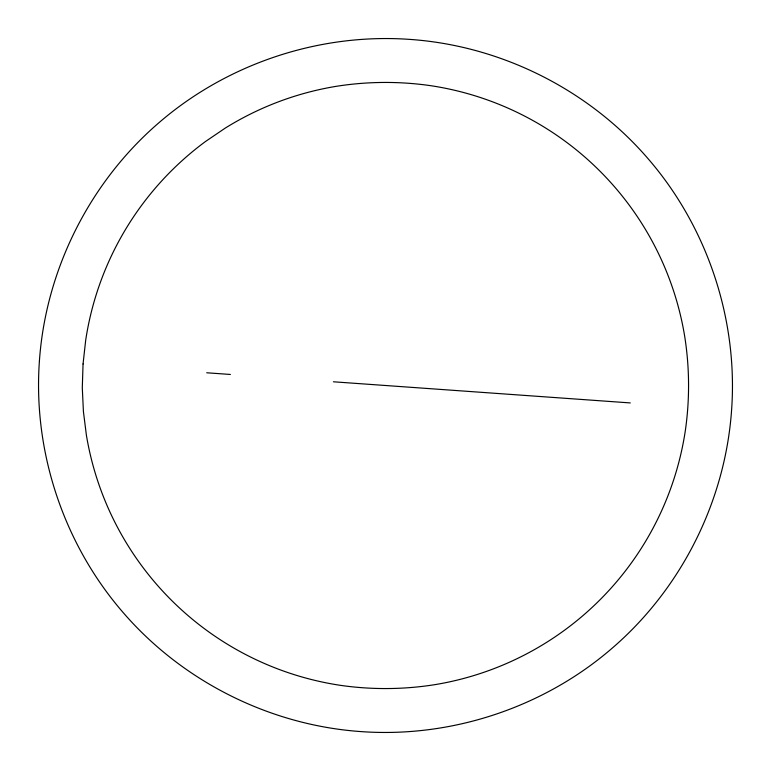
<?xml version="1.0" encoding="UTF-8"?>
<svg xmlns="http://www.w3.org/2000/svg" width="771" height="771" viewBox="0 0 771 771"><rect width="100%" height="100%" fill="white"/><g stroke="black" fill="none" stroke-linecap="round" stroke-linejoin="round"><path stroke-width="1.16" d="M206.705 372.779L230.375 374.455M333.409 381.79L630.283 402.925M39.417 360.867C32.835 451.623 63.665 544.133 123.36 612.8C182.881 681.622 270.101 725.241 360.867 731.583C451.623 738.165 544.133 707.335 612.8 647.64C681.622 588.119 725.241 500.899 731.583 410.133C738.165 319.377 707.335 226.867 647.64 158.2C588.119 89.378 500.899 45.759 410.133 39.417C319.377 32.835 226.867 63.665 158.2 123.36C89.378 182.881 45.759 270.101 39.417 360.867M83.056 363.97L82.295 387.765L83.413 411.55L86.391 435.172A303.205 303.205 0 0 0 340.31 685.323C371.757 689.862 403.802 689.621 435.172 684.609A303.205 303.205 0 0 0 685.323 430.69C689.862 399.243 689.621 367.198 684.609 335.828A303.205 303.205 0 0 0 430.69 85.677C399.243 81.138 367.198 81.379 335.828 86.391A303.205 303.205 0 0 0 225.142 128.169L205.452 141.536A303.205 303.205 0 0 0 85.677 340.31L83.056 363.97"/></g></svg>
